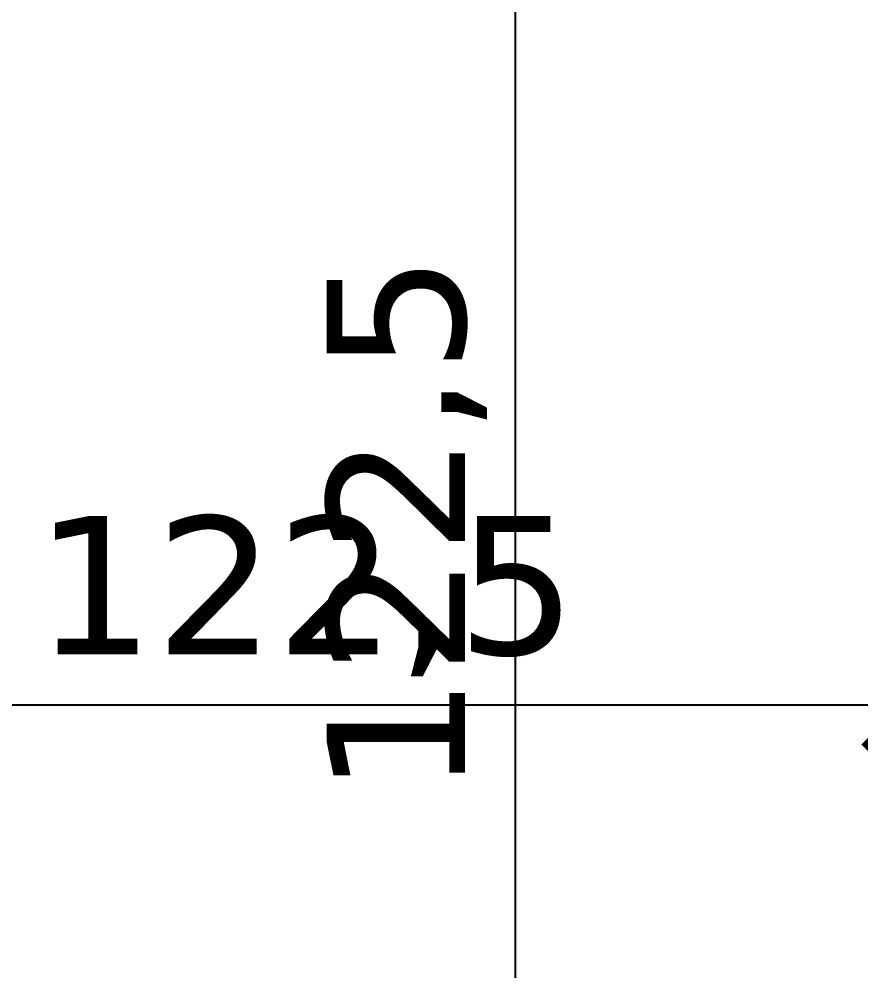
# Model space of a CAD drawing. Header units: centimetres. Extents: x -135 to 4159, y -1445 to 1077.
# Drawn here: x 2439.2 to 2524.5, y 334.8 to 431.2 of the extents above; entities that cross this region are included whole.
import ezdxf

# ---------------------------------------------------------------- set-up
doc = ezdxf.new("R2010")
doc.units = ezdxf.units.CM
doc.layers.add('MONTAJ_OZEL_OLCU', color=6, linetype='Continuous')
doc.styles.add('PORTMAN', font='DejaVuSans.ttf')
doc.dimstyles.new('PORTMAN', dxfattribs={"dimtxt": 14, "dimasz": 9, "dimexe": 6, "dimexo": 5, "dimgap": 4, "dimtad": 1, "dimtxsty": 'PORTMAN', "dimblk": 'ARCHTICK', "dimcen": 2.5, "dimazin": 3, "dimtfac": 0.5, "dimtmove": 2, "dimatfit": 3})

# ---------------------------------------------------------------- blocks, each defined once
blk = doc.blocks.new('_ARCHTICK')
at = {"color": 0, "linetype": 'BYBLOCK', "const_width": 0.15}
blk.add_lwpolyline([(-0.5, -0.5), (0.5, 0.5)], dxfattribs=at)

msp = doc.modelspace()

# ---------------------------------------------------------------- dimensions: what is measured, and where the dimension line sits
at = {"layer": 'MONTAJ_OZEL_OLCU'}
msp.add_linear_dim(base=(2489.5, 318.75), p1=(2535.5, 318.75), p2=(2535.5, 441.25), angle=90, dimstyle='PORTMAN', override={"dimtxt": 14, "dimasz": 9, "dimexe": 6, "dimexo": 5, "dimdec": 2, "dimzin": 8, "dimdsep": 44}, dxfattribs=at).render()
msp.add_linear_dim(base=(2407, 361.75), p1=(2407, 315.75), p2=(2529.5, 315.75), dimstyle='PORTMAN', override={"dimtxt": 14, "dimasz": 9, "dimexe": 6, "dimexo": 5, "dimdec": 2, "dimzin": 8, "dimdsep": 44}, dxfattribs=at).render()

doc.saveas('drawing.dxf')
